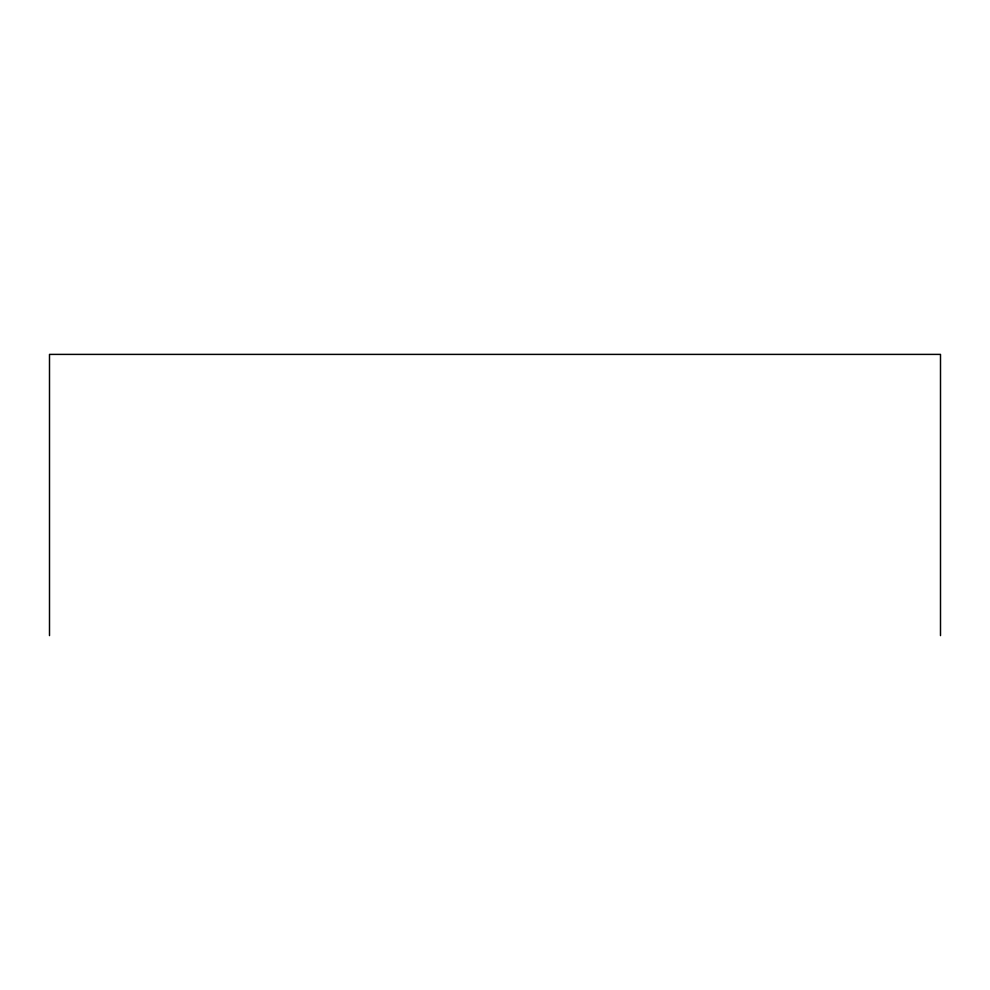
<?xml version="1.0" encoding="UTF-8"?>
<svg xmlns="http://www.w3.org/2000/svg" width="990" height="990" viewBox="0 0 990 990"><rect width="100%" height="100%" fill="white"/><g stroke="black" fill="none" stroke-linecap="round" stroke-linejoin="round"><path stroke-width="1.49" d="M940.5 635.605L940.5 354.395L49.5 354.395L49.5 635.605"/></g></svg>
